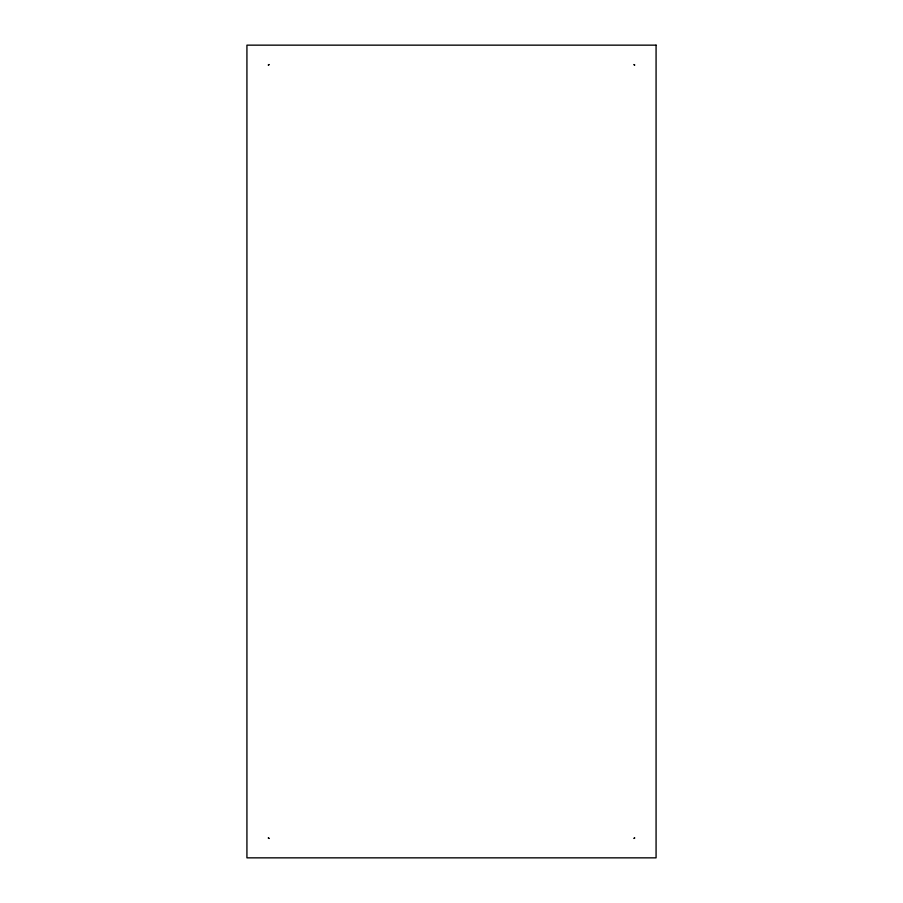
<?xml version="1.0" encoding="UTF-8"?>
<svg xmlns="http://www.w3.org/2000/svg" width="903" height="903" viewBox="0 0 903 903"><rect width="100%" height="100%" fill="white"/><g stroke="black" fill="none" stroke-linecap="round" stroke-linejoin="round"><path stroke-width="1.35" d="M268.293 65.05L269.184 64.508L268.428 64.96M634.707 837.95L633.883 838.458L634.572 838.04M634.572 64.96L633.883 64.542L634.707 65.05M268.428 838.04L269.184 838.492L268.293 837.95M656.075 45.15L246.925 45.15L246.925 857.85L656.075 857.85L656.075 45.15"/></g></svg>
